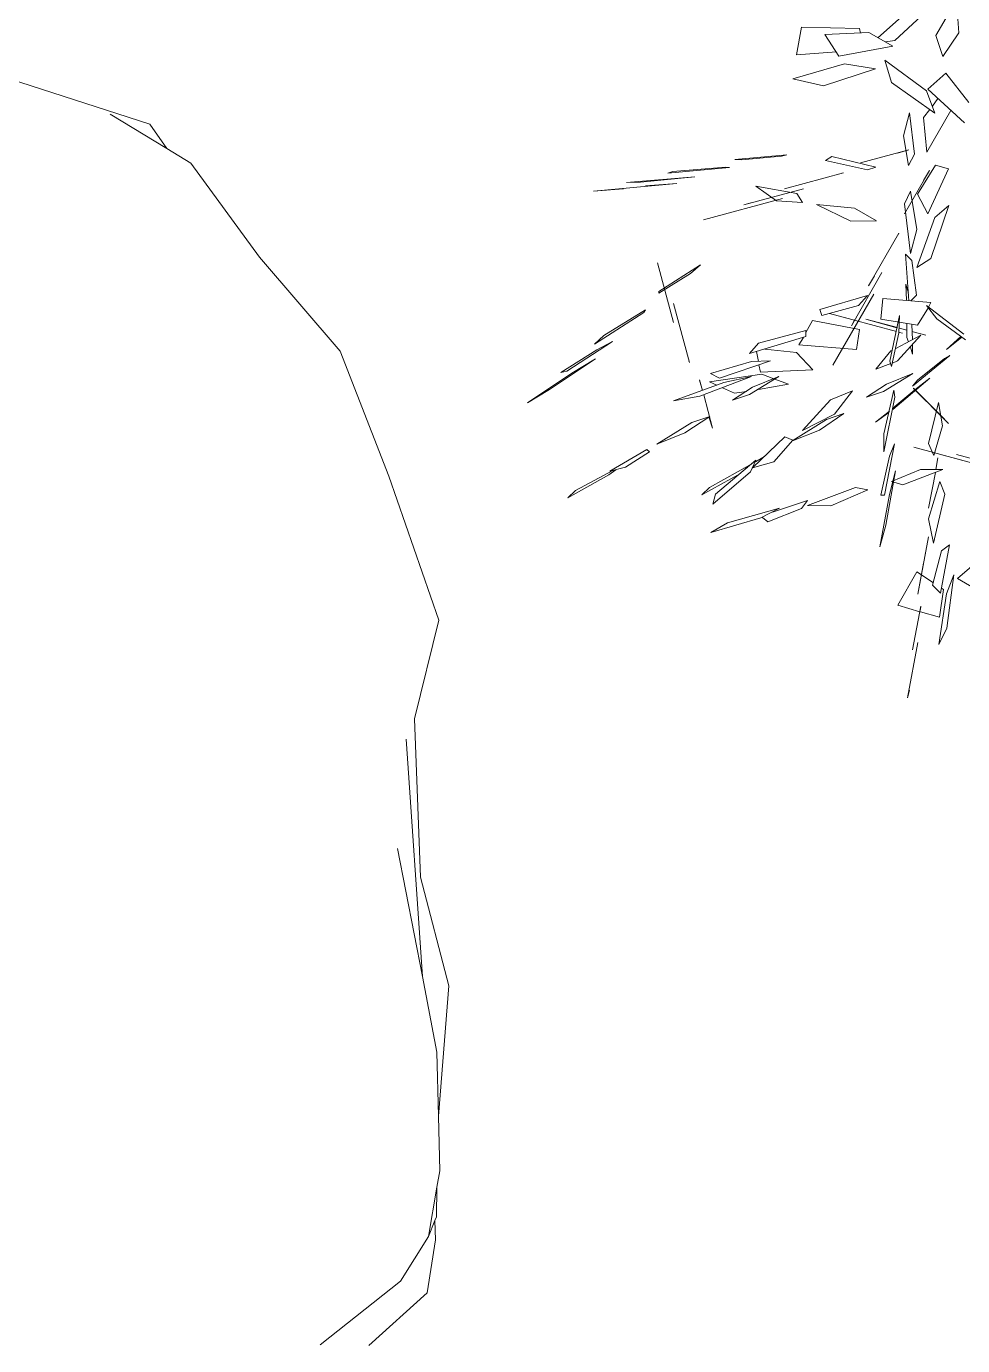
# Model space of a CAD drawing. Header units: metres. Extents: x 42 to 199, y -121 to 268.
# Drawn here: x 130.511 to 131.294, y -60.229 to -59.126 of the extents above; entities that cross this region are included whole.
import ezdxf

# ---------------------------------------------------------------- set-up
doc = ezdxf.new("R2010")
doc.units = ezdxf.units.M
doc.header["$LTSCALE"] = 0.3
doc.layers.get('0').update_dxf_attribs({"color": 8})
doc.layers.add('A-ELEVATION 4', color=8, linetype='Continuous')
doc.layers.add('A-LANDSCAPE', color=8, linetype='Continuous', lineweight=5)
doc.layers.add('DA HOUSE ARCH LAYOUT', color=8, linetype='Continuous', lineweight=9)

# ---------------------------------------------------------------- blocks, each defined once
blk = doc.blocks.new('zw$13A4')
at = {"layer": 'A-ELEVATION 4', "lineweight": 0, "transparency": 33554508}
for p, q in [((-7.5571, 6.3917), (-7.4189, 6.3471)), ((-7.4523, 6.3554), (-7.4049, 6.3268)), ((-7.4049, 6.3268), (-7.4189, 6.3471)), ((-7.4049, 6.3268), (-7.3846, 6.3146)), ((-7.3846, 6.3146), (-7.3272, 6.236)), ((-7.2598, 6.1573), (-7.3272, 6.236)), ((-7.2192, 6.0529), (-7.2598, 6.1573)), ((-7.1775, 5.9326), (-7.2192, 6.0529)), ((-7.1978, 5.8499), (-7.1775, 5.9326)), ((-7.1928, 5.7176), (-7.1978, 5.8499)), ((-7.1911, 5.6345), (-7.2047, 5.8329)), ((-7.1911, 5.6345), (-7.2118, 5.7416)), ((-7.1691, 5.6268), (-7.1928, 5.7176)), ((-7.179, 5.5714), (-7.1911, 5.6345)), ((-7.1777, 5.5179), (-7.1691, 5.6268)), ((-7.179, 5.5714), (-7.1777, 5.5179)), ((-7.1777, 5.5179), (-7.1766, 5.4721)), ((-7.179, 5.4583), (-7.1766, 5.4721)), ((-7.186, 5.4172), (-7.179, 5.4583)), ((-7.1793, 5.4337), (-7.179, 5.4583)), ((-7.1806, 5.4306), (-7.186, 5.4172)), ((-7.1793, 5.4337), (-7.1806, 5.4306)), ((-7.1802, 5.4144), (-7.1806, 5.4306)), ((-7.186, 5.4172), (-7.2094, 5.3798)), ((-7.1872, 5.3702), (-7.1802, 5.4144)), ((-7.2766, 5.3267), (-7.2094, 5.3798)), ((-7.1872, 5.3702), (-7.236, 5.326))]:
    blk.add_line(p, q, dxfattribs=at)
blk = doc.blocks.new('02PTRX29')
at = {"color": 8, "linetype": 'Continuous', "transparency": 33554572}
for p, q in [((0.27648, -0.0358), (0.27553, -0.0482)), ((0.28426, -0.04921), (0.27648, -0.0358)), ((0.28464, -0.03707), (0.29982, -0.05111)), ((0.30627, -0.0501), (0.29394, -0.03909)), ((0.27553, -0.0482), (0.2816, -0.05718)), ((0.28426, -0.04921), (0.2816, -0.05718)), ((0.30969, -0.04807), (0.30058, -0.05326)), ((0.32639, -0.04883), (0.30969, -0.04807)), ((0.31291, -0.04833), (0.31329, -0.04655)), ((0.31329, -0.04655), (0.33531, -0.04605)), ((0.32107, -0.05705), (0.32639, -0.04883)), ((0.3372, -0.05655), (0.33531, -0.04605)), ((0.29982, -0.05111), (0.30343, -0.05161)), ((0.30058, -0.05326), (0.32107, -0.05705)), ((0.28787, -0.07021), (0.30362, -0.05857)), ((0.30362, -0.05857), (0.30115, -0.06705)), ((0.31899, -0.05996), (0.30722, -0.06186)), ((0.31899, -0.05996), (0.33853, -0.06566)), ((0.32202, -0.05541), (0.3372, -0.05655)), ((0.27174, -0.07464), (0.28047, -0.06351)), ((0.28047, -0.06351), (0.2873, -0.06958)), ((0.30722, -0.06186), (0.32696, -0.06831)), ((0.2873, -0.06958), (0.27344, -0.08236)), ((0.30115, -0.06705), (0.28464, -0.07869)), ((0.32696, -0.06831), (0.33853, -0.06566)), ((0.2835, -0.07312), (0.28559, -0.07603)), ((0.28464, -0.07869), (0.28787, -0.07021)), ((0.27857, -0.07768), (0.28768, -0.09349)), ((0.28654, -0.0773), (0.289, -0.08033)), ((0.29432, -0.07856), (0.29242, -0.09425)), ((0.29659, -0.08729), (0.29432, -0.07856)), ((0.28768, -0.09349), (0.289, -0.08033)), ((0.2947, -0.09855), (0.29659, -0.08729)), ((0.29242, -0.09425), (0.2947, -0.09855)), ((0.29451, -0.0926), (0.31291, -0.09754)), ((0.29887, -0.09387), (0.29451, -0.0926)), ((0.36054, -0.09627), (0.34081, -0.0945)), ((0.34081, -0.0945), (0.3429, -0.09501)), ((0.3429, -0.09501), (0.35808, -0.0964)), ((0.28445, -0.09842), (0.27952, -0.09981)), ((0.27952, -0.09981), (0.2873, -0.11689)), ((0.29128, -0.10943), (0.28445, -0.09842)), ((0.30703, -0.09918), (0.32373, -0.09513)), ((0.30703, -0.09918), (0.31026, -0.10019)), ((0.3262, -0.09665), (0.31026, -0.10019)), ((0.31291, -0.09754), (0.31272, -0.09754)), ((0.32373, -0.09513), (0.3262, -0.09665)), ((0.35808, -0.0964), (0.36054, -0.09627)), ((0.36415, -0.09918), (0.36263, -0.09931)), ((0.36263, -0.09931), (0.38597, -0.10146)), ((0.36415, -0.09918), (0.38407, -0.10083)), ((0.28673, -0.10045), (0.29622, -0.11689)), ((0.289, -0.10424), (0.28673, -0.10045)), ((0.31937, -0.10133), (0.34176, -0.1074)), ((0.31994, -0.10146), (0.31937, -0.10133)), ((0.40172, -0.105), (0.37572, -0.10285)), ((0.37572, -0.10285), (0.39641, -0.10487)), ((0.38597, -0.10146), (0.38407, -0.10083)), ((0.40172, -0.105), (0.39641, -0.10487)), ((0.2873, -0.11689), (0.29128, -0.10943)), ((0.29147, -0.12284), (0.29394, -0.10829)), ((0.29394, -0.10829), (0.29622, -0.1131)), ((0.35713, -0.11348), (0.33455, -0.1074)), ((0.33493, -0.11259), (0.33701, -0.10918)), ((0.33701, -0.10918), (0.35257, -0.10639)), ((0.35257, -0.10639), (0.34479, -0.11196)), ((0.38256, -0.10538), (0.39451, -0.10627)), ((0.38256, -0.10538), (0.41425, -0.10829)), ((0.41425, -0.10829), (0.40286, -0.1074)), ((0.28616, -0.13384), (0.27933, -0.11373)), ((0.27933, -0.11373), (0.28464, -0.11828)), ((0.29394, -0.13195), (0.29622, -0.1131)), ((0.31519, -0.11474), (0.30684, -0.11955)), ((0.32961, -0.11335), (0.31519, -0.11474)), ((0.31652, -0.11968), (0.32961, -0.11335)), ((0.34479, -0.11196), (0.33493, -0.11259)), ((0.34252, -0.11107), (0.3725, -0.11917)), ((0.35713, -0.11348), (0.35447, -0.11272)), ((0.28464, -0.11828), (0.29147, -0.13726)), ((0.29622, -0.11689), (0.29622, -0.11677)), ((0.30684, -0.11955), (0.31652, -0.11968)), ((0.29394, -0.13195), (0.29147, -0.12284)), ((0.2983, -0.12423), (0.29849, -0.12461)), ((0.2983, -0.12423), (0.30988, -0.14422)), ((0.29147, -0.13726), (0.28616, -0.13384)), ((0.29166, -0.14776), (0.29337, -0.1346)), ((0.29337, -0.1346), (0.29584, -0.1322)), ((0.29451, -0.14991), (0.29584, -0.1322)), ((0.31633, -0.1594), (0.30475, -0.13916)), ((0.37743, -0.13954), (0.37364, -0.13625)), ((0.37364, -0.13625), (0.38939, -0.14637)), ((0.37743, -0.13954), (0.38939, -0.147)), ((0.38388, -0.15813), (0.38996, -0.13549)), ((0.29565, -0.14359), (0.2947, -0.147)), ((0.29565, -0.14359), (0.29546, -0.14978)), ((0.3076, -0.14042), (0.30988, -0.14422)), ((0.28616, -0.15054), (0.30438, -0.14902)), ((0.29375, -0.14991), (0.29166, -0.14776)), ((0.30438, -0.14902), (0.30513, -0.15687)), ((0.30779, -0.14738), (0.32335, -0.17433)), ((0.32828, -0.1532), (0.31026, -0.14789)), ((0.31026, -0.14789), (0.31367, -0.15168)), ((0.38939, -0.147), (0.38939, -0.14637)), ((0.27363, -0.16256), (0.28787, -0.15168)), ((0.28787, -0.15168), (0.28388, -0.15674)), ((0.28616, -0.15054), (0.28711, -0.15231)), ((0.28711, -0.15244), (0.29128, -0.15915)), ((0.29925, -0.16155), (0.32468, -0.15472)), ((0.31367, -0.15168), (0.32753, -0.15548)), ((0.31709, -0.15674), (0.32468, -0.15472)), ((0.32753, -0.15548), (0.32828, -0.1532)), ((0.37781, -0.17331), (0.38388, -0.15092)), ((0.39451, -0.15333), (0.39508, -0.15434)), ((0.39451, -0.15333), (0.41026, -0.16307)), ((0.39508, -0.15434), (0.41387, -0.16636)), ((0.28388, -0.15674), (0.27306, -0.16471)), ((0.29128, -0.15915), (0.30513, -0.15687)), ((0.29318, -0.16471), (0.29337, -0.15889)), ((0.29527, -0.15851), (0.29527, -0.16383)), ((0.2983, -0.16206), (0.29811, -0.15548)), ((0.29811, -0.15548), (0.30172, -0.17281)), ((0.31083, -0.15687), (0.29887, -0.16003)), ((0.29906, -0.16016), (0.31083, -0.15687)), ((0.31329, -0.16079), (0.33113, -0.15737)), ((0.315, -0.15699), (0.31633, -0.1594)), ((0.33113, -0.15737), (0.3336, -0.16193)), ((0.27439, -0.1637), (0.28028, -0.16838)), ((0.28028, -0.16838), (0.27477, -0.16345)), ((0.29337, -0.16155), (0.28806, -0.16294)), ((0.29944, -0.168), (0.28995, -0.16294)), ((0.28995, -0.16294), (0.29887, -0.17268)), ((0.29527, -0.16383), (0.2947, -0.16547)), ((0.29811, -0.16028), (0.29527, -0.16104)), ((0.29811, -0.16193), (0.29697, -0.16218)), ((0.30115, -0.17483), (0.2983, -0.16206)), ((0.31443, -0.16838), (0.31329, -0.16079)), ((0.3336, -0.16345), (0.3336, -0.16117)), ((0.3336, -0.16117), (0.35163, -0.16598)), ((0.35504, -0.1699), (0.3336, -0.16345)), ((0.33455, -0.16383), (0.33625, -0.16661)), ((0.41387, -0.16636), (0.41026, -0.16307)), ((0.29318, -0.16661), (0.29318, -0.17015)), ((0.29318, -0.17015), (0.29394, -0.16749)), ((0.30134, -0.16889), (0.30077, -0.16863)), ((0.30703, -0.17584), (0.30134, -0.16889)), ((0.33625, -0.16661), (0.31443, -0.16838)), ((0.3372, -0.16952), (0.33094, -0.1761)), ((0.3372, -0.16952), (0.34916, -0.16825)), ((0.35163, -0.16598), (0.35504, -0.1699)), ((0.35163, -0.17293), (0.35238, -0.16914)), ((0.40704, -0.16534), (0.4243, -0.1766)), ((0.41292, -0.16851), (0.40704, -0.16534)), ((0.41292, -0.16851), (0.42658, -0.17711)), ((0.27895, -0.17066), (0.28103, -0.1718)), ((0.27895, -0.17066), (0.29318, -0.1823)), ((0.29128, -0.18002), (0.28103, -0.1718)), ((0.29887, -0.17268), (0.30077, -0.17357)), ((0.30172, -0.17281), (0.30115, -0.17483)), ((0.30134, -0.17369), (0.30703, -0.17584)), ((0.34707, -0.17268), (0.35428, -0.17293)), ((0.36643, -0.17926), (0.34707, -0.17268)), ((0.35087, -0.17698), (0.35144, -0.1742)), ((0.35428, -0.17293), (0.36984, -0.17749)), ((0.378, -0.17281), (0.37781, -0.17331)), ((0.42241, -0.17736), (0.41349, -0.17192)), ((0.41349, -0.17192), (0.43094, -0.18356)), ((0.28654, -0.17926), (0.29223, -0.18369)), ((0.30058, -0.19115), (0.28654, -0.17926)), ((0.29318, -0.1823), (0.29128, -0.18002)), ((0.30305, -0.18154), (0.29299, -0.17749)), ((0.29299, -0.17749), (0.30419, -0.18432)), ((0.35087, -0.17698), (0.33094, -0.1761)), ((0.34024, -0.18154), (0.34536, -0.17964)), ((0.35504, -0.18546), (0.34385, -0.17863)), ((0.34385, -0.17863), (0.3539, -0.18268)), ((0.34574, -0.17951), (0.3503, -0.17774)), ((0.3503, -0.17774), (0.37022, -0.18065)), ((0.35428, -0.17863), (0.36472, -0.1809)), ((0.37383, -0.18609), (0.35428, -0.17863)), ((0.36984, -0.17749), (0.36643, -0.17926)), ((0.37402, -0.17989), (0.37288, -0.18394)), ((0.37288, -0.18394), (0.37402, -0.18002)), ((0.37402, -0.18002), (0.37402, -0.17989)), ((0.42241, -0.17736), (0.43929, -0.18862)), ((0.4243, -0.1766), (0.42658, -0.17711)), ((0.2928, -0.18306), (0.27952, -0.19646)), ((0.28255, -0.1933), (0.2928, -0.18318)), ((0.29223, -0.18369), (0.30058, -0.19065)), ((0.2928, -0.18318), (0.2928, -0.18306)), ((0.29982, -0.18647), (0.3002, -0.18381)), ((0.3002, -0.18381), (0.304, -0.20039)), ((0.31064, -0.18647), (0.30305, -0.18154)), ((0.31064, -0.18647), (0.30419, -0.18432)), ((0.31595, -0.18407), (0.3243, -0.18748)), ((0.31595, -0.18407), (0.32278, -0.19292)), ((0.34024, -0.18154), (0.35163, -0.18356)), ((0.3539, -0.18268), (0.36149, -0.18761)), ((0.36073, -0.18495), (0.35618, -0.18432)), ((0.36073, -0.18495), (0.36529, -0.18293)), ((0.36472, -0.1809), (0.38388, -0.18786)), ((0.36738, -0.18192), (0.37022, -0.18065)), ((0.43929, -0.18862), (0.43094, -0.18356)), ((0.28331, -0.18849), (0.28179, -0.19735)), ((0.28711, -0.20406), (0.28331, -0.18849)), ((0.304, -0.20722), (0.29982, -0.18647)), ((0.3243, -0.18748), (0.33493, -0.19912)), ((0.35504, -0.18546), (0.36149, -0.18761)), ((0.36908, -0.19824), (0.37231, -0.18559)), ((0.38388, -0.18786), (0.37383, -0.18609)), ((0.27952, -0.19646), (0.28255, -0.1933)), ((0.30058, -0.19065), (0.30058, -0.19115)), ((0.30191, -0.19178), (0.30722, -0.19596)), ((0.30722, -0.19596), (0.3021, -0.19229)), ((0.32847, -0.19899), (0.31918, -0.19267)), ((0.31918, -0.19267), (0.32582, -0.19495)), ((0.33493, -0.19912), (0.32278, -0.19292)), ((0.33853, -0.20292), (0.32582, -0.19495)), ((0.36908, -0.19824), (0.37041, -0.19393)), ((0.37003, -0.19381), (0.37686, -0.19609)), ((0.37952, -0.20001), (0.37003, -0.19381)), ((0.28179, -0.19735), (0.28502, -0.20861)), ((0.33872, -0.20304), (0.32847, -0.19899)), ((0.37686, -0.19609), (0.39015, -0.20431)), ((0.37952, -0.20001), (0.39015, -0.20431)), ((0.28502, -0.20861), (0.28711, -0.20406)), ((0.30191, -0.20886), (0.30001, -0.20418)), ((0.30381, -0.22366), (0.30001, -0.20418)), ((0.304, -0.20039), (0.304, -0.20722)), ((0.33853, -0.20279), (0.34157, -0.20153)), ((0.34574, -0.21101), (0.33853, -0.20279)), ((0.34157, -0.20153), (0.35371, -0.21316)), ((0.27648, -0.20823), (0.2539, -0.2143)), ((0.29261, -0.20545), (0.26263, -0.21354)), ((0.26263, -0.21354), (0.28293, -0.2081)), ((0.2835, -0.2095), (0.28426, -0.21392)), ((0.30191, -0.20886), (0.30513, -0.22366)), ((0.35276, -0.21101), (0.34935, -0.20899)), ((0.39299, -0.20722), (0.39394, -0.20633)), ((0.39299, -0.20722), (0.4021, -0.21304)), ((0.39394, -0.20633), (0.40798, -0.21456)), ((0.29014, -0.21392), (0.2816, -0.21392)), ((0.2816, -0.21392), (0.29678, -0.21974)), ((0.28445, -0.21506), (0.28711, -0.2286)), ((0.30115, -0.21848), (0.29014, -0.21392)), ((0.29963, -0.21443), (0.30191, -0.22341)), ((0.30324, -0.23505), (0.29963, -0.21443)), ((0.3539, -0.21329), (0.34574, -0.21101)), ((0.35257, -0.21038), (0.35466, -0.21481)), ((0.35257, -0.21038), (0.36794, -0.22328)), ((0.35352, -0.21253), (0.35295, -0.2124)), ((0.35371, -0.21316), (0.3539, -0.21329)), ((0.3539, -0.21165), (0.37022, -0.22075)), ((0.36889, -0.22708), (0.35466, -0.21481)), ((0.35713, -0.21342), (0.35561, -0.21316)), ((0.4021, -0.21304), (0.40798, -0.21456)), ((0.40836, -0.21595), (0.40571, -0.21405)), ((0.42108, -0.22189), (0.40685, -0.2143)), ((0.28084, -0.22328), (0.28274, -0.21848)), ((0.28274, -0.21848), (0.28711, -0.23265)), ((0.29678, -0.21974), (0.30115, -0.21848)), ((0.37307, -0.22354), (0.35846, -0.21544)), ((0.40836, -0.21595), (0.42392, -0.22468)), ((0.28521, -0.24188), (0.28084, -0.22328)), ((0.30551, -0.24327), (0.30191, -0.22341)), ((0.30513, -0.22366), (0.30381, -0.22366)), ((0.31007, -0.22164), (0.31481, -0.22075)), ((0.32411, -0.22771), (0.31007, -0.22164)), ((0.31481, -0.22075), (0.33303, -0.22759)), ((0.36794, -0.22328), (0.36889, -0.22708)), ((0.37022, -0.22075), (0.37307, -0.22354)), ((0.42108, -0.22189), (0.42392, -0.22468)), ((0.33303, -0.22759), (0.32411, -0.22771)), ((0.33303, -0.22569), (0.33531, -0.22872)), ((0.33303, -0.22569), (0.34631, -0.23012)), ((0.34802, -0.23378), (0.33531, -0.22872)), ((0.34366, -0.2286), (0.35068, -0.23227)), ((0.34366, -0.2286), (0.36339, -0.23416)), ((0.28711, -0.23265), (0.28521, -0.24188)), ((0.30324, -0.23505), (0.30551, -0.24327)), ((0.34802, -0.23378), (0.35011, -0.23214)), ((0.35068, -0.23227), (0.36965, -0.23783)), ((0.36339, -0.23416), (0.36965, -0.23783)), ((0.28711, -0.23948), (0.29109, -0.26124)), ((0.28844, -0.24694), (0.28711, -0.23948)), ((0.26358, -0.24454), (0.2761, -0.25529)), ((0.28255, -0.26086), (0.27914, -0.24251)), ((0.27914, -0.24251), (0.28217, -0.24479)), ((0.28217, -0.24479), (0.28559, -0.25782)), ((0.29109, -0.26124), (0.289, -0.24947)), ((0.2761, -0.25529), (0.26168, -0.26377)), ((0.28009, -0.27414), (0.27743, -0.2539)), ((0.27743, -0.2539), (0.28028, -0.26111)), ((0.29147, -0.25276), (0.28521, -0.25694)), ((0.29868, -0.26541), (0.29147, -0.25276)), ((0.28217, -0.25896), (0.28141, -0.25947)), ((0.28141, -0.25947), (0.28293, -0.26997)), ((0.28559, -0.25782), (0.28255, -0.26086)), ((0.28028, -0.26111), (0.28312, -0.28034)), ((0.28293, -0.26997), (0.29014, -0.26794)), ((0.28995, -0.26579), (0.29014, -0.26706)), ((0.28995, -0.26579), (0.29318, -0.28236)), ((0.29014, -0.26794), (0.29033, -0.26794)), ((0.29033, -0.26794), (0.29868, -0.26541)), ((0.28312, -0.28034), (0.28009, -0.27414)), ((0.29185, -0.28363), (0.29109, -0.27958)), ((0.29109, -0.27958), (0.29508, -0.30058)), ((0.29432, -0.29767), (0.29508, -0.30058))]:
    blk.add_line(p, q, dxfattribs=at)
blk = doc.blocks.new('DA HOUSE ARCH LAYOUT')
at = {"layer": 'A-ELEVATION 4', "color": 8, "lineweight": 0}
blk.add_blockref('zw$13A4', (40.8872, -4.9273), dxfattribs=at)
at = {"layer": 'A-LANDSCAPE', "color": 8, "lineweight": 35, "transparency": 33554457, "xscale": -2.203045860934945, "yscale": 2.203045860934944, "zscale": 2.203045860934944, "rotation": 359.9999999999996}
blk.add_blockref('02PTRX29', (34.7517, 1.6024), dxfattribs=at)

msp = doc.modelspace()

# ---------------------------------------------------------------- block references
at = {"layer": 'DA HOUSE ARCH LAYOUT'}
msp.add_blockref('DA HOUSE ARCH LAYOUT', (97.1462, -60.628), dxfattribs=at)

doc.saveas('drawing.dxf')
